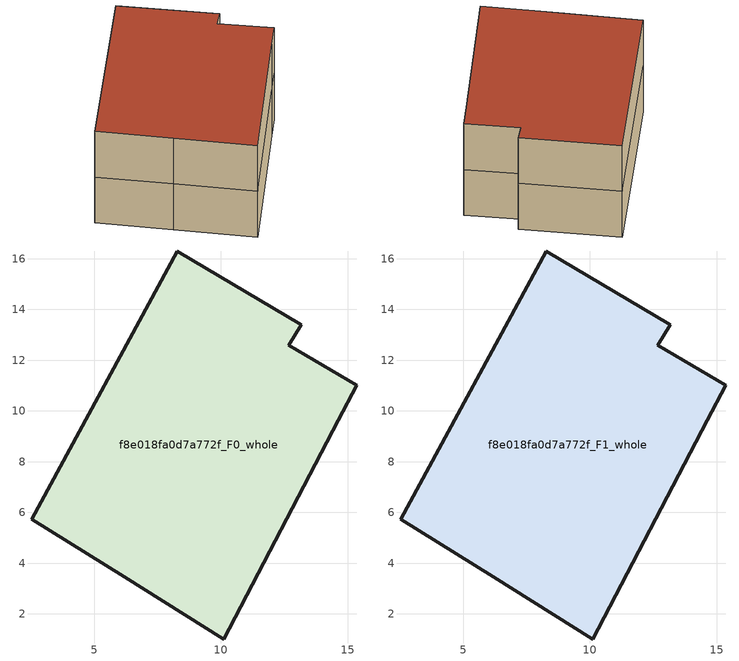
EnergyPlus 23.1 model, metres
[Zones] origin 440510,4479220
f8e018fa0d7a772f_F0_whole
 floor ground (EU_floor_Construction): 13.17,13.4 12.67,12.59 15.36,11.02 14.62,9.62 10.11,1.01 6.18,3.46 2.54,5.73 8.28,16.3 z0
 wall outside (EU_wall_Construction): 10.11,1.01 14.62,9.62 15.36,11.02 12.67,12.59 13.17,13.4 8.28,16.3 2.54,5.73 6.18,3.46 10.11,1.01 z0:3
f8e018fa0d7a772f_F1_whole
 floor to f8e018fa0d7a772f_F0_whole (EU_floor_Construction): 13.17,13.4 12.67,12.59 15.36,11.02 14.62,9.62 10.11,1.01 6.18,3.46 2.54,5.73 8.28,16.3 z3
 wall outside (EU_wall_Construction): 10.11,1.01 14.62,9.62 15.36,11.02 12.67,12.59 13.17,13.4 8.28,16.3 2.54,5.73 6.18,3.46 10.11,1.01 z3:6
 roof outside (EU_roof_Construction): 10.11,1.01 14.62,9.62 15.36,11.02 12.67,12.59 13.17,13.4 8.28,16.3 2.54,5.73 6.18,3.46 z6
[Building]
EU S2 Campaign: North Axis=0; Terrain=City; Solar Distribution=FullExterior
[Site:Location]
Madrid: Latitude=40.5; Longitude=-3.5; Time Zone=1; Elevation=609
[SizingPeriod:WeatherFileDays]
AnnualSizingPeriod: Begin Month=1; Begin Day of Month=1; End Month=12; End Day of Month=31; Day of Week for Start Day=Monday; Use Weather File Daylight Saving Period=No; Use Weather File Rain and Snow Indicators=No
[MATERIAL]
EU_InternalMass_Material: Roughness=MediumRough; Thickness=0.1; Conductivity=1; Density=1800; Specific Heat=900; Thermal Absorptance=0.9; Solar Absorptance=0.7; Visible Absorptance=0.7
[MATERIAL:NOMASS] Roughness=MediumRough; Thermal Absorptance=0.9; Solar Absorptance=0.7; Visible Absorptance=0.7
Name | Thermal Resistance
EU_wall_NoMass | 0.419739
EU_roof_NoMass | 0.352165
EU_floor_NoMass | 0.608284
[CONSTRUCTION]
EU_wall_Construction: EU_wall_NoMass
EU_roof_Construction: EU_roof_NoMass
EU_floor_Construction: EU_floor_NoMass
EU_InternalMass_Construction: EU_InternalMass_Material
[ZONE] Type=1; Multiplier=1; Ceiling Height=autocalculate; Floor Area=autocalculate; Part of Total Floor Area=Yes
Name | Volume
f8e018fa0d7a772f_F0_whole | 311.845
f8e018fa0d7a772f_F1_whole | 311.846
[INTERNALMASS] Construction=EU_InternalMass_Construction; Surface Area=103.949
Name | Zone or ZoneList
f8e018fa0d7a772f_F0_whole_EU_InternalMass | f8e018fa0d7a772f_F0_whole
f8e018fa0d7a772f_F1_whole_EU_InternalMass | f8e018fa0d7a772f_F1_whole
[OTHEREQUIPMENT] Fuel Type=Electricity; Design Level Calculation Method=Watts/Area; Power per Zone Floor Area=1; Fraction Latent=0; Fraction Radiant=0; Fraction Lost=0; Carbon Dioxide Generation Rate=0; EndUse Subcategory=EU_Step8_InternalGains
Name | Zone or ZoneList or Space or SpaceList | Schedule
EU_Step8_InternalGain_f8e018fa0d7a772f_F0_whole_f000 | f8e018fa0d7a772f_F0_whole | EU_Step8_GainSchedule_f8e018fa0d7a772f_F0_whole_f000
EU_Step8_InternalGain_f8e018fa0d7a772f_F1_whole_f000 | f8e018fa0d7a772f_F1_whole | EU_Step8_GainSchedule_f8e018fa0d7a772f_F1_whole_f000
[ZONEVENTILATION:DESIGNFLOWRATE] Schedule=EU_AlwaysOn; Design Flow Rate Calculation Method=AirChanges/Hour; Air Changes per Hour=0.703302; Ventilation Type=Natural; Fan Pressure Rise=0; Fan Total Efficiency=1; Constant Term Coefficient=1; Temperature Term Coefficient=0; Velocity Term Coefficient=0; Velocity Squared Term Coefficient=0; Minimum Indoor Temperature=-100; Maximum Indoor Temperature=100; Delta Temperature=-100; Minimum Outdoor Temperature=-100; Maximum Outdoor Temperature=100; Maximum Wind Speed=40
Name | Zone or ZoneList or Space or SpaceList
EU_ConstantAir_f8e018fa0d7a772f_F0_whole | f8e018fa0d7a772f_F0_whole
EU_ConstantAir_f8e018fa0d7a772f_F1_whole | f8e018fa0d7a772f_F1_whole
[HVACTEMPLATE:THERMOSTAT] Constant Heating Setpoint=20; Constant Cooling Setpoint=50
EU_HeatOnly_f8e018fa0d7a772f_F0_whole; EU_HeatOnly_f8e018fa0d7a772f_F1_whole
[HVACTEMPLATE:ZONE:IDEALLOADSAIRSYSTEM] System Availability Schedule=EU_AlwaysOn; Maximum Heating Supply Air Temperature=50; Minimum Cooling Supply Air Temperature=13; Maximum Heating Supply Air Humidity Ratio=0.0156; Minimum Cooling Supply Air Humidity Ratio=0.0077; Heating Limit=NoLimit; Cooling Limit=NoLimit; Heating Availability Schedule=EU_AlwaysOn; Cooling Availability Schedule=EU_CoolingOff; Dehumidification Control Type=ConstantSensibleHeatRatio; Cooling Sensible Heat Ratio=0.7; Dehumidification Setpoint=60; Humidification Control Type=None; Humidification Setpoint=30; Outdoor Air Method=None; Outdoor Air Flow Rate per Person=0.00944; Outdoor Air Flow Rate per Zone Floor Area=0; Outdoor Air Flow Rate per Zone=0; Demand Controlled Ventilation Type=None; Outdoor Air Economizer Type=NoEconomizer; Heat Recovery Type=None; Sensible Heat Recovery Effectiveness=0.7; Latent Heat Recovery Effectiveness=0.65
Name | Template Thermostat
f8e018fa0d7a772f_F0_whole | EU_HeatOnly_f8e018fa0d7a772f_F0_whole
f8e018fa0d7a772f_F1_whole | EU_HeatOnly_f8e018fa0d7a772f_F1_whole
[SIZING:ZONE] Zone Cooling Design Supply Air Temperature Input Method=SupplyAirTemperature; Zone Cooling Design Supply Air Temperature=13; Zone Heating Design Supply Air Temperature Input Method=SupplyAirTemperature; Zone Heating Design Supply Air Temperature=50; Zone Cooling Design Supply Air Humidity Ratio=0.008; Zone Heating Design Supply Air Humidity Ratio=0.008; Cooling Design Air Flow Method=DesignDay; Cooling Design Air Flow Rate=0; Cooling Minimum Air Flow per Zone Floor Area=0.000762; Cooling Minimum Air Flow=0; Cooling Minimum Air Flow Fraction=0.2; Heating Design Air Flow Method=DesignDay; Heating Design Air Flow Rate=0; Heating Maximum Air Flow per Zone Floor Area=0.002032; Heating Maximum Air Flow=0.141576; Heating Maximum Air Flow Fraction=0.3; Account for Dedicated Outdoor Air System=No; Dedicated Outdoor Air System Control Strategy=NeutralSupplyAir; Dedicated Outdoor Air Low Setpoint Temperature for Design=autosize; Dedicated Outdoor Air High Setpoint Temperature for Design=autosize; Zone Load Sizing Method=Sensible Load Only No Latent Load; Zone Latent Cooling Design Supply Air Humidity Ratio Input Method=HumidityRatioDifference; Zone Cooling Design Supply Air Humidity Ratio Difference=0.005; Zone Latent Heating Design Supply Air Humidity Ratio Input Method=HumidityRatioDifference; Zone Humidification Design Supply Air Humidity Ratio Difference=0.005
f8e018fa0d7a772f_F0_whole; f8e018fa0d7a772f_F1_whole
[SCHEDULE:CONSTANT]
Name | Hourly Value
EU_AlwaysOn | 1
EU_CoolingOff | 0
[SCHEDULE:FILE] Column Number=1; Rows to Skip at Top=0; Number of Hours of Data=8760; Column Separator=Comma; Interpolate to Timestep=No; Minutes per Item=60; Adjust Schedule for Daylight Savings=Yes
Name | File
EU_Step8_GainSchedule_f8e018fa0d7a772f_F0_whole_f000 | C:\Users\o_iseri\Desktop\OpenUBEM\openubem\outputs\eu_evidence\EU-11\ES-MAD-BERRUGUETE\idfs\f8e018fa0d7a772f\f8e018fa0d7a772f_F0_whole_f000_gain.csv
EU_Step8_GainSchedule_f8e018fa0d7a772f_F1_whole_f000 | C:\Users\o_iseri\Desktop\OpenUBEM\openubem\outputs\eu_evidence\EU-11\ES-MAD-BERRUGUETE\idfs\f8e018fa0d7a772f\f8e018fa0d7a772f_F1_whole_f000_gain.csv
